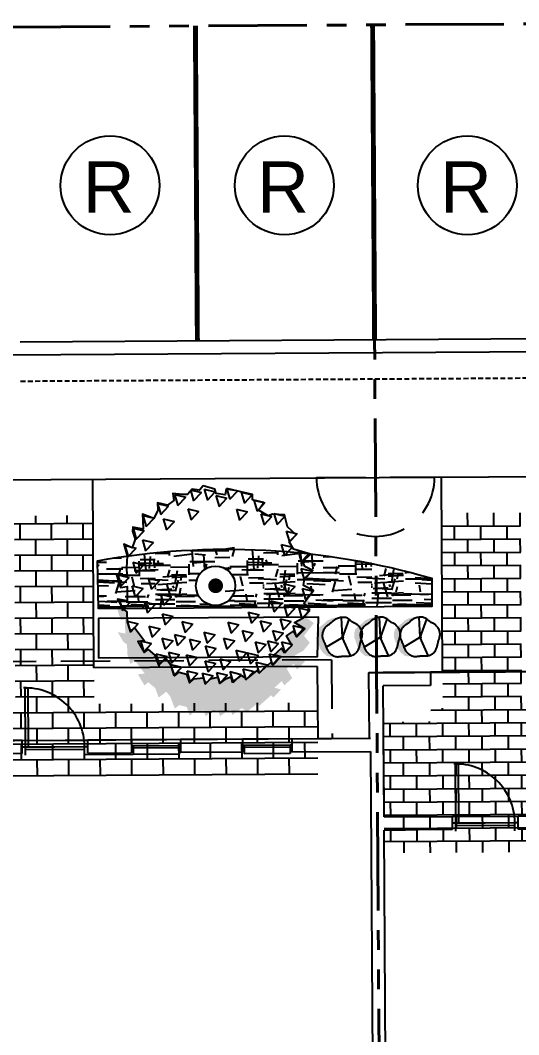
# Model space of a CAD drawing. Header units: feet. Extents: x 919634 to 928945, y 707022 to 708026.
# Drawn here: x 920290 to 920315.3, y 707227.4 to 707279 of the extents above; entities that cross this region are included whole.
import ezdxf
from ezdxf.enums import TextEntityAlignment as Align

# ---------------------------------------------------------------- set-up
doc = ezdxf.new("R2010")
doc.units = ezdxf.units.FT
doc.header["$LTSCALE"] = 20
doc.header["$MEASUREMENT"] = 0
for name, pattern in [('HIDDEN2', [0.1875, 0.125, -0.0625]), ('Site Plan$0$HIDDEN2', [0.1875, 0.125, -0.0625]), ('Site Plan$0$PHANTOM2', [1.25, 0.625, -0.125, 0.125, -0.125, 0.125, -0.125])]:
    doc.linetypes.add(name, pattern=pattern)
for name, color, linetype in [('-u-site-utility clear zone', 252, 'HIDDEN2'), ('-u-site-xref', 7, 'Continuous'), ('LP-ANNO-LABL-SHRB', 2, 'Continuous'), ('Site Plan$0$-u-site-bldg_interior', 252, 'Continuous'), ('Site Plan$0$-u-site-parking_overhang', 252, 'Site Plan$0$HIDDEN2'), ('Site Plan$0$A-SILL', 4, 'Continuous'), ('Site Plan$0$SP-BLDG-ROOF ABOVE', 4, 'Site Plan$0$HIDDEN2'), ('Site Plan$0$SP-LOT PAVERS', 254, 'Continuous'), ('Site Plan$0$SP-PARKING DESIGNATION', 254, 'Continuous'), ('x-Villa5-LP Block$0$L-002', 253, 'Continuous'), ('x-Villa5-LP Block$0$LK-SHRB-013M', 253, 'Continuous'), ('x-Villa5-LP Block$0$LK-SHRB-035M', 253, 'Continuous'), ('x-Villa5-LP Block$0$LK-SHRB-TRNK', 253, 'Continuous'), ('x-Villa5-LP Block$0$LK-TREE-013M', 253, 'Continuous'), ('x-Villa5-LP Block$0$LK-TREE-050M', 253, 'Continuous'), ('x-Villa5-LP Block$0$LK-TREE-TRNK', 253, 'Continuous'), ('x-Villa5-LP Block$0$LP-PATT-GRND', 253, 'Continuous'), ('x-Villa5-LP Block$0$LP-SHAR-BRDR-CONT', 253, 'Continuous'), ('x-Villa5-LP Block$0$LP-SHRB', 253, 'Continuous'), ('x-Villa5-LP Block$0$LP-TREE', 253, 'Continuous')]:
    doc.layers.add(name, color=color, linetype=linetype)
for name, color, linetype, lineweight in [('Site Plan$0$SP-CURB', 3, 'Continuous', 25), ('Site Plan$0$SP-LOT LINES', 252, 'Site Plan$0$PHANTOM2', 40), ('Site Plan$0$SP-PARKING-STRIPE', 252, 'Continuous', 25), ('Site Plan$0$SP-SIDEWALK', 2, 'Continuous', 25), ('SP-BUILDING-FOOTPRINT', 1, 'Continuous', 25)]:
    doc.layers.add(name, color=color, linetype=linetype, lineweight=lineweight)
for name, color, linetype, plot in [('x-Villa5-LP Block$0$-u-site-no_plot', 253, 'Continuous', False), ('x-Villa5-LP Block$0$LK-SHRB-SHAD', 253, 'Continuous', False), ('x-Villa5-LP Block$0$LK-TREE-SHAD', 253, 'Continuous', False)]:
    doc.layers.add(name, color=color, linetype=linetype, plot=plot)
doc.layers.get('-u-site-xref').off()
doc.styles.add('Site Plan$0$ARIAL', font='arial.ttf')

# ---------------------------------------------------------------- blocks, each defined once
blk = doc.blocks.new('Site Plan$0$DR1H902')
for p, q in [((-0.5, 0), (-0.5, 1)), ((-0.5, 1), (-0.45, 1)), ((-0.45, 0), (-0.45, 1)), ((-0.5, 0), (-0.45, 0))]:
    blk.add_line(p, q)
blk.add_arc((-0.5, 0), 1, 0, 91.707)
blk = doc.blocks.new('Site Plan$0$A$C4e4189c5')
at = {"layer": 'Site Plan$0$-u-site-bldg_interior'}
for p, q in [((-38, 4), (-40, 4)), ((-2, 5.5), (-38, 5.5)), ((-2, 4), (-38, 4)), ((-2, 4), (0, 4))]:
    blk.add_line(p, q, dxfattribs=at)
at = {"layer": 'Site Plan$0$-u-site-bldg_interior', "xscale": 35.99999999999999, "yscale": 35.99999999999999, "zscale": 95.99999999999997, "rotation": 179.9999999999935}
blk.add_blockref('Site Plan$0$DR1H902', (-20, 4), dxfattribs=at)
blk = doc.blocks.new('Site Plan')
at = {"layer": 'Site Plan$0$SP-LOT PAVERS', "extrusion": (-1.01273e-05, 0.001617, 0.999999)}
h = blk.add_hatch(dxfattribs=at)
h.set_pattern_fill('AR-B816', color=256, scale=0.083333, angle=-179.6414)
h.set_pattern_definition([(180.3586, (920343.3794, 707255.068), (0.004173, -0.666654), []), (270.3586, (920343.3794, 707255.068), (0.670827, -0.662481), [0.666667, -0.666667])])
h.paths.add_polyline_path([(920311.475, 707244.951), (920310.861, 707244.948), (920310.865, 707244.281), (920308.461, 707244.266), (920308.503, 707237.599), (920319.336, 707237.667), (920319.317, 707240.667), (920318.65, 707240.663), (920318.627, 707244.33), (920316.221, 707244.314), (920316.217, 707244.981), (920315.475, 707244.976), (920315.415, 707254.893), (920311.415, 707254.868)])
h = blk.add_hatch(dxfattribs=at)
h.set_pattern_fill('AR-B816', color=256, scale=0.1, angle=-179.6414)
h.set_pattern_definition([(180.3586, (920346.764, 707257.09), (0.005008, -0.799984), []), (270.3586, (920346.764, 707257.09), (0.804992, -0.794977), [0.8, -0.8])])
h.paths.add_polyline_path([(920289.009, 707241.478), (920293.788, 707241.508), (920305.131, 707241.579), (920305.108, 707245.246), (920293.765, 707245.175), (920293.705, 707254.758), (920289.705, 707254.732), (920289.765, 707245.15), (920288.986, 707245.145)])
at = {"layer": 'Site Plan$0$-u-site-bldg_interior', "extrusion": (-1.01273e-05, 0.001617, 0.999999)}
for p, q in [((920308.457, 707245.842, 0.045), (920307.73, 707245.837, 0.045)), ((920307.751, 707242.504, 0.05), (920307.73, 707245.837, 0.045)), ((920310.861, 707245.857, 0.045), (920308.457, 707245.842, 0.045)), ((920310.861, 707245.857, 0.045), (920310.865, 707245.19, 0.046)), ((920310.865, 707245.19, 0.046), (920308.461, 707245.175, 0.046)), ((920308.503, 707238.509, 0.057), (920308.461, 707245.175, 0.046)), ((920290.121, 707242.394, 0.05), (920287.145, 707242.375, 0.05)), ((920290.121, 707242.395, 0.05), (920293.454, 707242.415, 0.05)), ((920290.125, 707241.727, 0.051), (920290.121, 707242.394, 0.05)), ((920295.664, 707242.429, 0.05), (920293.454, 707242.415, 0.05)), ((920293.458, 707241.748, 0.051), (920293.454, 707242.415, 0.05)), ((920298.164, 707242.445, 0.05), (920295.664, 707242.429, 0.05)), ((920295.664, 707242.428, 0.05), (920295.668, 707241.762, 0.051)), ((920301.308, 707242.465, 0.05), (920298.164, 707242.445, 0.05)), ((920298.164, 707242.444, 0.05), (920298.168, 707241.777, 0.051)), ((920303.808, 707242.48, 0.05), (920301.308, 707242.465, 0.05)), ((920301.308, 707242.464, 0.05), (920301.312, 707241.797, 0.051)), ((920303.808, 707242.479, 0.05), (920303.812, 707241.813, 0.051)), ((920303.87, 707242.48, 0.05), (920307.813, 707242.504, 0.05)), ((920308.498, 707239.175, 0.056), (920308.478, 707242.509, 0.05)), ((920290.29, 707242.061, 0.051), (920290.123, 707242.06, 0.051)), ((920290.29, 707242.061, 0.051), (920293.29, 707242.08, 0.051)), ((920290.292, 707241.645, 0.051), (920290.29, 707242.061, 0.051)), ((920290.29, 707241.936, 0.051), (920293.29, 707241.955, 0.051)), ((920293.29, 707242.08, 0.051), (920293.456, 707242.081, 0.051)), ((920293.292, 707241.664, 0.051), (920293.29, 707242.08, 0.051)), ((920295.749, 707242.1, 0.051), (920295.666, 707242.099, 0.051)), ((920298.082, 707242.114, 0.051), (920295.749, 707242.1, 0.051)), ((920295.749, 707242.1, 0.051), (920295.752, 707241.679, 0.051)), ((920298.083, 707242.022, 0.051), (920295.75, 707242.007, 0.051)), ((920298.166, 707242.115, 0.051), (920298.082, 707242.114, 0.051)), ((920298.082, 707242.114, 0.051), (920298.085, 707241.694, 0.051)), ((920301.312, 707241.797, 0.051), (920298.168, 707241.777, 0.051)), ((920301.393, 707242.135, 0.051), (920301.31, 707242.134, 0.051)), ((920303.726, 707242.15, 0.051), (920301.393, 707242.135, 0.051)), ((920301.393, 707242.135, 0.051), (920301.396, 707241.714, 0.051)), ((920303.727, 707242.057, 0.051), (920301.394, 707242.042, 0.051)), ((920303.81, 707242.15, 0.051), (920303.726, 707242.15, 0.051)), ((920303.726, 707242.15, 0.051), (920303.729, 707241.729, 0.051)), ((920303.812, 707241.813, 0.051), (920307.815, 707241.838, 0.051)), ((920307.815, 707241.838, 0.051), (920308.056, 707203.422, 0.113)), ((920290.125, 707241.727, 0.051), (920287.149, 707241.708, 0.051)), ((920295.752, 707241.679, 0.051), (920293.292, 707241.664, 0.051)), ((920293.458, 707241.748, 0.051), (920295.668, 707241.762, 0.051)), ((920298.085, 707241.694, 0.051), (920295.752, 707241.679, 0.051)), ((920303.729, 707241.729, 0.051), (920301.396, 707241.714, 0.051)), ((920308.503, 707238.509, 0.057), (920311.974, 707238.53, 0.057)), ((920311.974, 707238.53, 0.057), (920315.307, 707238.551, 0.057)), ((920311.978, 707237.864, 0.058), (920311.974, 707238.53, 0.057)), ((920312.143, 707238.198, 0.057), (920311.976, 707238.197, 0.057)), ((920312.143, 707238.198, 0.057), (920315.143, 707238.217, 0.057)), ((920312.145, 707237.781, 0.058), (920312.143, 707238.198, 0.057)), ((920315.143, 707238.217, 0.057), (920315.309, 707238.218, 0.057)), ((920315.145, 707237.8, 0.058), (920315.143, 707238.217, 0.057)), ((920315.307, 707238.551, 0.057), (920320.219, 707238.582, 0.057)), ((920315.311, 707237.885, 0.058), (920315.307, 707238.551, 0.057)), ((920311.978, 707237.864, 0.058), (920308.507, 707237.842, 0.058)), ((920308.507, 707237.842, 0.058), (920309.59, 707237.849, 0.058)), ((920308.735, 707201.426, 0.117), (920308.507, 707237.842, 0.058)), ((920312.143, 707238.073, 0.057), (920315.143, 707238.092, 0.057)), ((920320.224, 707237.915, 0.058), (920315.311, 707237.885, 0.058))]:
    blk.add_line(p, q, dxfattribs=at)
at = {"layer": 'Site Plan$0$-u-site-parking_overhang', "ltscale": 0.1, "extrusion": (-1.01273e-05, 0.001617, 0.999999)}
blk.add_line((920290.03, 707260.653, 0.021), (920345.029, 707260.997, 0.021), dxfattribs=at)
at = {"layer": 'Site Plan$0$A-SILL', "extrusion": (-1.01273e-05, 0.001617, 0.999999)}
blk.add_line((920316.217, 707245.89, 0.045), (920310.861, 707245.857, 0.045), dxfattribs=at)
at = {"layer": 'Site Plan$0$SP-BLDG-ROOF ABOVE', "extrusion": (-1.01273e-05, 0.001617, 0.999999)}
for p, q in [((920305.832, 707246.493, 0.044), (920288.257, 707246.383, 0.044)), ((920305.832, 707246.492, 0.044), (920288.257, 707246.382, 0.044)), ((920305.832, 707246.493, 0.044), (920305.857, 707242.493, 0.05))]:
    blk.add_line(p, q, dxfattribs=at)
at = {"layer": 'Site Plan$0$SP-CURB'}
for p, q in [((920290.018, 707262.653), (920345.017, 707262.997)), ((920289.352, 707261.982), (920345.691, 707262.335))]:
    blk.add_line(p, q, dxfattribs=at)
at = {"layer": 'Site Plan$0$SP-LOT LINES', "ltscale": 0.4, "extrusion": (-1.01273e-05, 0.001617, 0.999999)}
for p, q in [((920249.585, 707278.391, -0.008), (920344.917, 707278.987, -0.008)), ((920307.917, 707278.756, -0.008), (920308.481, 707188.758, 0.137))]:
    blk.add_line(p, q, dxfattribs=at)
at = {"layer": 'Site Plan$0$SP-PARKING DESIGNATION'}
for centre in [(920294.582, 707270.598), (920303.436, 707270.598), (920312.728, 707270.598)]:
    blk.add_circle(centre, 2.511, dxfattribs=at)
at = {"layer": 'Site Plan$0$SP-PARKING-STRIPE', "const_width": 0.25}
for points in [[(920298.917, 707278.71), (920299.018, 707262.71)], [(920307.917, 707278.766), (920308.018, 707262.766)]]:
    blk.add_lwpolyline(points, dxfattribs=at)
at = {"layer": 'Site Plan$0$SP-SIDEWALK'}
blk.add_line((920244.059, 707255.355), (920586.236, 707257.5), dxfattribs=at)
at = {"layer": 'Site Plan$0$SP-SIDEWALK', "extrusion": (-1.01273e-05, 0.001617, 0.999999)}
for p, q in [((920249.729, 707255.391, 0.029), (920345.061, 707255.988, 0.029)), ((920311.475, 707245.861, 0.045), (920311.415, 707255.759, 0.029)), ((920293.765, 707246.084, 0.044), (920293.705, 707255.667, 0.029)), ((920305.108, 707246.155, 0.044), (920293.765, 707246.084, 0.044)), ((920305.108, 707246.155, 0.044), (920305.131, 707242.488, 0.05))]:
    blk.add_line(p, q, dxfattribs=at)
at = {"layer": 'Site Plan$0$-u-site-bldg_interior', "extrusion": (-1.01273e-05, 0.001617, 0.999999), "xscale": 0.08333333333333341, "yscale": 0.08333333333333341, "zscale": 0.08333333333333341, "rotation": 180.3586381331032}
for p in [(920290.121, 707241.485, 1134.166), (920311.974, 707237.623, 1134.251)]:
    blk.add_blockref('Site Plan$0$A$C4e4189c5', p, dxfattribs=at)
at = {"layer": 'Site Plan$0$SP-PARKING DESIGNATION', "style": 'Site Plan$0$ARIAL'}
for p in [(920294.514, 707269.219, 0), (920303.368, 707269.219, 0), (920312.66, 707269.219, 0)]:
    blk.add_text('R', height=2.6, dxfattribs=at).set_placement(p, align=Align.CENTER)
blk = doc.blocks.new('x-Villa5-LP Block$0$TREE-EVGR-001')
at = {"layer": 'x-Villa5-LP Block$0$LK-TREE-SHAD'}
blk.add_hatch(color=256, dxfattribs=at).paths.add_polyline_path([(0.109, -0.4758), (0.1079, -0.5039), (0.1722, -0.4845), (0.1683, -0.4622), (0.2405, -0.4622), (0.2327, -0.5), (0.2814, -0.4728), (0.297, -0.4533), (0.3476, -0.4513), (0.3963, -0.4359), (0.3769, -0.4143), (0.4451, -0.3637), (0.449, -0.3988), (0.5055, -0.3656), (0.4899, -0.3462), (0.5191, -0.3111), (0.5673, -0.2935), (0.5386, -0.2546), (0.562, -0.2351), (0.6244, -0.2118), (0.6068, -0.1884), (0.6166, -0.1514), (0.6614, -0.1358), (0.64, -0.1144), (0.6361, -0.0657), (0.6653, -0.054), (0.6419, -0.0287), (0.6322, 0.0083), (0.6653, 0.0181), (0.64, 0.0531), (0.6322, 0.0745), (0.6594, 0.0804), (0.6244, 0.1291), (0.6341, 0.1427), (0.6438, 0.1544), (0.601, 0.2089), (0.6127, 0.2187), (0.5601, 0.279), (0.5717, 0.2907), (0.5308, 0.3297), (0.5211, 0.2966), (0.4879, 0.3336), (0.5094, 0.3472), (0.4735, 0.3871), (0.4236, 0.3589), (0.4003, 0.3959), (0.4295, 0.4115), (0.3886, 0.4524), (0.3574, 0.3998), (0.334, 0.4446), (0.2931, 0.4777), (0.258, 0.4485), (0.1937, 0.4991), (0.1683, 0.4644), (0.1333, 0.4806), (0.0923, 0.4952), (0.0746, 0.4614), (0.091, 0.4485), (0.1261, 0.4777), (0.167, 0.4446), (0.1904, 0.3998), (0.2216, 0.4524), (0.2625, 0.4115), (0.2333, 0.3959), (0.2566, 0.3589), (0.3065, 0.3871), (0.3424, 0.3472), (0.3209, 0.3336), (0.3541, 0.2966), (0.3638, 0.3297), (0.4047, 0.2907), (0.3931, 0.279), (0.4457, 0.2187), (0.434, 0.2089), (0.4768, 0.1544), (0.4671, 0.1427), (0.4574, 0.1291), (0.4924, 0.0804), (0.4652, 0.0745), (0.473, 0.0531), (0.4983, 0.0181), (0.4652, 0.0083), (0.4749, -0.0287), (0.4983, -0.054), (0.4691, -0.0657), (0.473, -0.1144), (0.4944, -0.1358), (0.4496, -0.1514), (0.4398, -0.1884), (0.4574, -0.2118), (0.395, -0.2351), (0.3716, -0.2546), (0.4003, -0.2935), (0.3521, -0.3111), (0.3229, -0.3462), (0.3385, -0.3656), (0.282, -0.3988), (0.2781, -0.3637), (0.2099, -0.4143), (0.2293, -0.4359), (0.1806, -0.4513), (0.13, -0.4533), (0.1144, -0.4728)])
at = {"layer": 'x-Villa5-LP Block$0$LK-TREE-013M'}
for p, q in [((-0.1749, 0.4209), (-0.1609, 0.4775)), ((-0.1189, 0.4371), (-0.1609, 0.4775)), ((-0.0858, 0.4354), (-0.0718, 0.4921)), ((-0.0297, 0.4516), (-0.0718, 0.4921)), ((0.0161, 0.4409), (0.0301, 0.4975)), ((0.0721, 0.4571), (0.0301, 0.4975)), ((0.1143, 0.4227), (0.1284, 0.4793)), ((0.1704, 0.4389), (0.1284, 0.4793)), ((-0.2768, 0.3609), (-0.2628, 0.4175)), ((-0.2208, 0.3771), (-0.2628, 0.4175)), ((-0.1749, 0.4209), (-0.1189, 0.4371)), ((-0.0858, 0.4354), (-0.0297, 0.4516)), ((0.0161, 0.4409), (0.0721, 0.4571)), ((0.1143, 0.4227), (0.1704, 0.4389)), ((0.2053, 0.3918), (0.2193, 0.4484)), ((0.2614, 0.408), (0.2193, 0.4484)), ((-0.2768, 0.3609), (-0.2208, 0.3771)), ((-0.2077, 0.3354), (-0.1937, 0.3921)), ((-0.1516, 0.3516), (-0.1937, 0.3921)), ((-0.0076, 0.3482), (0.0065, 0.4048)), ((-0.0076, 0.3482), (0.0485, 0.3643)), ((0.0485, 0.3643), (0.0065, 0.4048)), ((0.1034, 0.3482), (0.1174, 0.4048)), ((0.1034, 0.3482), (0.1595, 0.3643)), ((0.1595, 0.3643), (0.1174, 0.4048)), ((0.1702, 0.3272), (0.1842, 0.3838)), ((0.2262, 0.3433), (0.1842, 0.3838)), ((0.2053, 0.3918), (0.2614, 0.408)), ((0.2872, 0.3336), (0.3012, 0.3902)), ((0.3432, 0.3498), (0.3012, 0.3902)), ((-0.366, 0.2991), (-0.352, 0.3557)), ((-0.366, 0.2991), (-0.3099, 0.3152)), ((-0.3099, 0.3152), (-0.352, 0.3557)), ((-0.2077, 0.3354), (-0.1516, 0.3516)), ((0.0779, 0.2809), (0.092, 0.3375)), ((0.134, 0.297), (0.092, 0.3375)), ((0.1702, 0.3272), (0.2262, 0.3433)), ((0.229, 0.2882), (0.243, 0.3448)), ((0.285, 0.3043), (0.243, 0.3448)), ((0.2824, 0.2625), (0.2964, 0.3191)), ((0.2872, 0.3336), (0.3432, 0.3498)), ((0.3384, 0.2786), (0.2964, 0.3191)), ((0.349, 0.27), (0.3631, 0.3266)), ((0.4051, 0.2861), (0.3631, 0.3266)), ((-0.3648, 0.2323), (-0.3507, 0.2889)), ((-0.3087, 0.2485), (-0.3507, 0.2889)), ((0.0779, 0.2809), (0.134, 0.297)), ((0.1798, 0.2263), (0.1939, 0.283)), ((0.2359, 0.2425), (0.1939, 0.283)), ((0.229, 0.2882), (0.285, 0.3043)), ((0.2824, 0.2625), (0.3384, 0.2786)), ((0.349, 0.27), (0.4051, 0.2861)), ((0.3909, 0.2027), (0.4049, 0.2593)), ((0.4469, 0.2189), (0.4049, 0.2593)), ((-0.4351, 0.1972), (-0.4211, 0.2539)), ((-0.4351, 0.1972), (-0.3791, 0.2134)), ((-0.3791, 0.2134), (-0.4211, 0.2539)), ((-0.3648, 0.2323), (-0.3087, 0.2485)), ((0.1362, 0.1645), (0.1502, 0.2211)), ((0.1922, 0.1807), (0.1502, 0.2211)), ((0.1798, 0.2263), (0.2359, 0.2425)), ((0.2872, 0.1991), (0.3012, 0.2557)), ((0.2872, 0.1991), (0.3432, 0.2152)), ((0.3432, 0.2152), (0.3012, 0.2557)), ((0.3428, 0.159), (0.3568, 0.2156)), ((0.3988, 0.1752), (0.3568, 0.2156)), ((0.3909, 0.2027), (0.4469, 0.2189)), ((-0.4769, 0.1331), (-0.4629, 0.1898)), ((-0.4209, 0.1493), (-0.4629, 0.1898)), ((-0.3896, 0.1081), (-0.3756, 0.1648)), ((-0.3336, 0.1243), (-0.3756, 0.1648)), ((0.1362, 0.1645), (0.1922, 0.1807)), ((0.229, 0.1336), (0.243, 0.1902)), ((0.285, 0.1498), (0.243, 0.1902)), ((0.329, 0.1009), (0.3431, 0.1575)), ((0.3428, 0.159), (0.3988, 0.1752)), ((0.3851, 0.117), (0.3431, 0.1575)), ((0.4236, 0.1354), (0.4377, 0.192)), ((0.4797, 0.1516), (0.4377, 0.192)), ((-0.497, 0.0591), (-0.4829, 0.1157)), ((-0.4409, 0.0752), (-0.4829, 0.1157)), ((-0.4769, 0.1331), (-0.4209, 0.1493)), ((-0.3896, 0.1081), (-0.3336, 0.1243)), ((0.1853, 0.0609), (0.1993, 0.1175)), ((0.2413, 0.077), (0.1993, 0.1175)), ((0.229, 0.1336), (0.285, 0.1498)), ((0.329, 0.1009), (0.3851, 0.117)), ((0.4236, 0.1354), (0.4797, 0.1516)), ((0.4382, 0.07), (0.4522, 0.1266)), ((0.4942, 0.0861), (0.4522, 0.1266)), ((-0.497, 0.0591), (-0.4409, 0.0752)), ((-0.4597, 0.0038), (-0.4457, 0.0604)), ((-0.4036, 0.0199), (-0.4457, 0.0604)), ((0.1853, 0.0609), (0.2413, 0.077)), ((0.2672, 0.0391), (0.2812, 0.0957)), ((0.2672, 0.0391), (0.3232, 0.0552)), ((0.3232, 0.0552), (0.2812, 0.0957)), ((0.3727, 0.0191), (0.3867, 0.0757)), ((0.4287, 0.0352), (0.3867, 0.0757)), ((0.4382, 0.07), (0.4942, 0.0861)), ((0.4418, 0.0009), (0.4559, 0.0575)), ((0.4979, 0.017), (0.4559, 0.0575)), ((-0.4933, -0.0555), (-0.4793, 0.0011)), ((-0.4373, -0.0393), (-0.4793, 0.0011)), ((-0.4597, 0.0038), (-0.4036, 0.0199)), ((0.3054, -0.0555), (0.3194, 0.0011)), ((0.3614, -0.0393), (0.3194, 0.0011)), ((0.3727, 0.0191), (0.4287, 0.0352)), ((0.4418, 0.0009), (0.4979, 0.017)), ((-0.4933, -0.0555), (-0.4373, -0.0393)), ((0.2362, -0.061), (0.2503, -0.0043)), ((0.2362, -0.061), (0.2923, -0.0448)), ((0.2923, -0.0448), (0.2503, -0.0043)), ((0.3054, -0.0555), (0.3614, -0.0393)), ((0.3818, -0.0573), (0.3958, -0.0007)), ((0.3818, -0.0573), (0.4378, -0.0412)), ((0.4378, -0.0412), (0.3958, -0.0007)), ((0.4455, -0.0719), (0.4595, -0.0152)), ((0.5015, -0.0557), (0.4595, -0.0152)), ((-0.4899, -0.1256), (-0.4759, -0.0689)), ((-0.4338, -0.1094), (-0.4759, -0.0689)), ((-0.3933, -0.1391), (-0.3792, -0.0825)), ((-0.3372, -0.123), (-0.3792, -0.0825)), ((0.2708, -0.1355), (0.2848, -0.0789)), ((0.3269, -0.1193), (0.2848, -0.0789)), ((0.3509, -0.1519), (0.3649, -0.0953)), ((0.4069, -0.1357), (0.3649, -0.0953)), ((0.4327, -0.1501), (0.4468, -0.0934)), ((0.4455, -0.0719), (0.5015, -0.0557)), ((0.4888, -0.1339), (0.4468, -0.0934)), ((-0.4899, -0.1256), (-0.4338, -0.1094)), ((-0.466, -0.2064), (-0.452, -0.1498)), ((-0.41, -0.1903), (-0.452, -0.1498)), ((-0.3933, -0.1391), (-0.3372, -0.123)), ((0.1817, -0.1737), (0.1957, -0.1171)), ((0.2377, -0.1575), (0.1957, -0.1171)), ((0.2708, -0.1355), (0.3269, -0.1193)), ((0.3509, -0.1519), (0.4069, -0.1357)), ((0.4327, -0.1501), (0.4888, -0.1339)), ((-0.466, -0.2064), (-0.41, -0.1903)), ((0.1817, -0.1737), (0.2377, -0.1575)), ((0.2471, -0.2119), (0.2612, -0.1553)), ((0.2471, -0.2119), (0.3032, -0.1957)), ((0.3032, -0.1957), (0.2612, -0.1553)), ((0.3363, -0.2428), (0.3503, -0.1862)), ((0.3923, -0.2266), (0.3503, -0.1862)), ((0.4, -0.2319), (0.414, -0.1753)), ((0.456, -0.2157), (0.414, -0.1753)), ((-0.4206, -0.2937), (-0.4065, -0.2371)), ((-0.3645, -0.2775), (-0.4065, -0.2371)), ((-0.3423, -0.2646), (-0.3283, -0.208)), ((-0.3423, -0.2646), (-0.2863, -0.2484)), ((-0.2863, -0.2484), (-0.3283, -0.208)), ((0.0416, -0.281), (0.0556, -0.2244)), ((0.0976, -0.2648), (0.0556, -0.2244)), ((0.1416, -0.2737), (0.1557, -0.2171)), ((0.1416, -0.2737), (0.1977, -0.2575)), ((0.1977, -0.2575), (0.1557, -0.2171)), ((0.2653, -0.2755), (0.2794, -0.2189)), ((0.3214, -0.2594), (0.2794, -0.2189)), ((0.3363, -0.2428), (0.3923, -0.2266)), ((0.3454, -0.3064), (0.3594, -0.2498)), ((0.4014, -0.2903), (0.3594, -0.2498)), ((0.4, -0.2319), (0.456, -0.2157)), ((-0.4206, -0.2937), (-0.3645, -0.2775)), ((-0.0403, -0.3428), (-0.0263, -0.2862)), ((0.0157, -0.3266), (-0.0263, -0.2862)), ((0.0416, -0.281), (0.0976, -0.2648)), ((0.0798, -0.3646), (0.0938, -0.308)), ((0.1358, -0.3485), (0.0938, -0.308)), ((0.2035, -0.341), (0.2175, -0.2844)), ((0.2595, -0.3248), (0.2175, -0.2844)), ((0.2653, -0.2755), (0.3214, -0.2594)), ((0.3454, -0.3064), (0.4014, -0.2903)), ((-0.3605, -0.3683), (-0.3465, -0.3116)), ((-0.3605, -0.3683), (-0.3045, -0.3521)), ((-0.3045, -0.3521), (-0.3465, -0.3116)), ((-0.2368, -0.3719), (-0.2228, -0.3153)), ((-0.2368, -0.3719), (-0.1808, -0.3557)), ((-0.1808, -0.3557), (-0.2228, -0.3153)), ((-0.0403, -0.3428), (0.0157, -0.3266)), ((0.0798, -0.3646), (0.1358, -0.3485)), ((0.2035, -0.341), (0.2595, -0.3248)), ((0.2781, -0.3846), (0.2921, -0.328)), ((0.3341, -0.3685), (0.2921, -0.328)), ((-0.2957, -0.4188), (-0.2817, -0.3621)), ((-0.2957, -0.4188), (-0.2397, -0.4026)), ((-0.2397, -0.4026), (-0.2817, -0.3621)), ((-0.2077, -0.461), (-0.1937, -0.4044)), ((-0.1516, -0.4448), (-0.1937, -0.4044)), ((-0.1222, -0.421), (-0.1082, -0.3644)), ((-0.1222, -0.421), (-0.0661, -0.4048)), ((-0.0661, -0.4048), (-0.1082, -0.3644)), ((-0.0021, -0.4264), (0.0119, -0.3698)), ((-0.0021, -0.4264), (0.0539, -0.4103)), ((0.0539, -0.4103), (0.0119, -0.3698)), ((0.178, -0.4519), (0.192, -0.3953)), ((0.2341, -0.4357), (0.192, -0.3953)), ((0.2781, -0.3846), (0.3341, -0.3685)), ((-0.2077, -0.461), (-0.1516, -0.4448)), ((-0.0585, -0.4974), (-0.0445, -0.4407)), ((-0.0025, -0.4812), (-0.0445, -0.4407)), ((0.067, -0.4919), (0.0811, -0.4353)), ((0.1231, -0.4757), (0.0811, -0.4353)), ((0.178, -0.4519), (0.2341, -0.4357)), ((-0.0585, -0.4974), (-0.0025, -0.4812)), ((0.067, -0.4919), (0.1231, -0.4757))]:
    blk.add_line(p, q, dxfattribs=at)
at = {"layer": 'x-Villa5-LP Block$0$LK-TREE-050M'}
for points in [[(0.3015, 0.3842), (0.2566, 0.3589), (0.2333, 0.3959), (0.2625, 0.4115), (0.2216, 0.4524), (0.1904, 0.3998), (0.167, 0.4446), (0.1261, 0.4777), (0.091, 0.4485), (0.0267, 0.4991), (0.0013, 0.4485), (-0.0337, 0.4524), (-0.0747, 0.4952), (-0.0961, 0.4543), (-0.1214, 0.4446), (-0.1585, 0.4835), (-0.1838, 0.3979), (-0.2208, 0.3764), (-0.2578, 0.4115), (-0.2988, 0.3686), (-0.3592, 0.3531), (-0.3631, 0.2927), (-0.3553, 0.2693), (-0.3845, 0.2206), (-0.4235, 0.2479), (-0.4371, 0.1914), (-0.4644, 0.1914), (-0.4839, 0.1096), (-0.4917, 0.057), (-0.4625, 0.0512), (-0.4703, 0.0064), (-0.4917, -0.0014), (-0.5092, -0.0599), (-0.4878, -0.0793), (-0.4936, -0.1163), (-0.4664, -0.1397), (-0.4664, -0.167), (-0.4722, -0.2157), (-0.4352, -0.2098), (-0.4118, -0.2429), (-0.4254, -0.2936), (-0.3865, -0.2916), (-0.3455, -0.3131), (-0.367, -0.3695), (-0.3358, -0.3695), (-0.291, -0.3676), (-0.3007, -0.4202), (-0.2812, -0.4221), (-0.2403, -0.4085), (-0.1955, -0.4241), (-0.215, -0.4669), (-0.1546, -0.4494), (-0.0941, -0.4533), (-0.0571, -0.4513), (-0.0591, -0.5039), (0.0052, -0.4845), (0.0013, -0.4513), (0.0735, -0.4513), (0.0657, -0.5), (0.1144, -0.4728), (0.13, -0.4533), (0.1806, -0.4513), (0.2235, -0.4377)], [(0.3989, -0.2916), (0.3716, -0.2546), (0.395, -0.2351), (0.4574, -0.2118), (0.4398, -0.1884), (0.4496, -0.1514), (0.4944, -0.1358), (0.473, -0.1144), (0.4691, -0.0657), (0.4983, -0.054), (0.4749, -0.0287), (0.4652, 0.0083), (0.4983, 0.0181), (0.473, 0.0531), (0.4652, 0.0745), (0.4924, 0.0804), (0.4574, 0.1291), (0.4671, 0.1427), (0.4768, 0.1544), (0.434, 0.2089), (0.4457, 0.2187), (0.3931, 0.279), (0.4047, 0.2907), (0.3638, 0.3297), (0.3541, 0.2966), (0.3209, 0.3336), (0.3424, 0.3472), (0.3073, 0.3862)], [(0.2274, -0.4338), (0.2099, -0.4143), (0.2781, -0.3637), (0.282, -0.3988), (0.3385, -0.3656), (0.3229, -0.3462), (0.3521, -0.3111), (0.4106, -0.2897)]]:
    blk.add_lwpolyline(points, dxfattribs=at)
at = {"layer": 'x-Villa5-LP Block$0$LK-TREE-TRNK', "const_width": 0.0375}
blk.add_lwpolyline([(-0.007, -0.0174, 1), (0.007, 0.0174, 1)], format="xyb", close=True, dxfattribs=at)
blk = doc.blocks.new('x-Villa5-LP Block$0$SHRUB-LRG-121')
at = {"layer": 'x-Villa5-LP Block$0$LK-SHRB-SHAD'}
blk.add_hatch(color=256, dxfattribs=at).paths.add_polyline_path([(0.207, 0.499), (0.295, 0.508), (0.412, 0.491), (0.524, 0.398), (0.6, 0.292), (0.643, 0.158), (0.699, -0.002), (0.704, -0.11), (0.678, -0.216), (0.611, -0.291), (0.475, -0.393), (0.41, -0.458), (0.291, -0.516), (0.168, -0.546), (0.088, -0.542), (0.064, -0.531), (0.153, -0.508), (0.239, -0.458), (0.315, -0.391), (0.418, -0.317), (0.503, -0.222), (0.539, -0.136), (0.539, -0.008), (0.505, 0.102), (0.464, 0.184), (0.431, 0.277), (0.367, 0.385), (0.289, 0.456), (0.241, 0.484)])
at = {"layer": 'x-Villa5-LP Block$0$LK-SHRB-013M'}
for p, q in [((-0.21, 0.481), (0.003, 0.005)), ((0.003, 0.005), (-0.183, -0.49)), ((0.024, 0.012), (0.439, 0.254))]:
    blk.add_line(p, q, dxfattribs=at)
at = {"layer": 'x-Villa5-LP Block$0$LK-SHRB-035M'}
blk.add_line((0.003, -0.004), (0.025, -0.54), dxfattribs=at)
blk.add_lwpolyline([(0.366, -0.351), (0.382, -0.34), (0.398, -0.328), (0.416, -0.314), (0.433, -0.3), (0.451, -0.284), (0.467, -0.267), (0.483, -0.248), (0.497, -0.228), (0.509, -0.206), (0.519, -0.182), (0.527, -0.157), (0.534, -0.132), (0.538, -0.106), (0.54, -0.081), (0.541, -0.056), (0.539, -0.031), (0.536, -0.008), (0.532, 0.014), (0.526, 0.034), (0.519, 0.054), (0.511, 0.073), (0.504, 0.09), (0.496, 0.107), (0.489, 0.122), (0.483, 0.137), (0.477, 0.151), (0.471, 0.164), (0.466, 0.177), (0.461, 0.19), (0.456, 0.204), (0.451, 0.217), (0.446, 0.232), (0.441, 0.247), (0.435, 0.263), (0.429, 0.28), (0.421, 0.297), (0.413, 0.315), (0.403, 0.333), (0.391, 0.352), (0.378, 0.371), (0.362, 0.39), (0.345, 0.409), (0.326, 0.427), (0.305, 0.444), (0.284, 0.46), (0.262, 0.474), (0.239, 0.486), (0.215, 0.495), (0.192, 0.502), (0.168, 0.506), (0.145, 0.507), (0.122, 0.507), (0.1, 0.506), (0.079, 0.504), (0.059, 0.502), (0.04, 0.499), (0.022, 0.498), (0.006, 0.496), (-0.009, 0.495), (-0.024, 0.494), (-0.039, 0.494), (-0.055, 0.494), (-0.071, 0.493), (-0.088, 0.494), (-0.107, 0.494), (-0.126, 0.494), (-0.147, 0.493), (-0.169, 0.492), (-0.191, 0.489), (-0.214, 0.486), (-0.236, 0.48), (-0.259, 0.473), (-0.281, 0.464), (-0.302, 0.453), (-0.323, 0.44), (-0.342, 0.426), (-0.361, 0.41), (-0.378, 0.392), (-0.393, 0.374), (-0.407, 0.355), (-0.419, 0.335), (-0.429, 0.314), (-0.438, 0.293), (-0.445, 0.272), (-0.452, 0.252), (-0.457, 0.232), (-0.462, 0.213), (-0.466, 0.195), (-0.469, 0.178), (-0.473, 0.163), (-0.477, 0.148), (-0.481, 0.133), (-0.485, 0.118), (-0.489, 0.102), (-0.494, 0.086), (-0.5, 0.068), (-0.506, 0.048), (-0.513, 0.027), (-0.519, 0.004), (-0.525, -0.02), (-0.529, -0.045), (-0.532, -0.07), (-0.533, -0.097), (-0.531, -0.123), (-0.525, -0.15), (-0.517, -0.177), (-0.507, -0.203), (-0.495, -0.228), (-0.481, -0.252), (-0.466, -0.274), (-0.45, -0.295), (-0.434, -0.313), (-0.418, -0.328), (-0.402, -0.341), (-0.386, -0.352), (-0.371, -0.362), (-0.356, -0.37), (-0.342, -0.377), (-0.328, -0.384), (-0.315, -0.39), (-0.303, -0.397), (-0.291, -0.403), (-0.28, -0.411), (-0.268, -0.418), (-0.257, -0.427), (-0.245, -0.436), (-0.233, -0.446), (-0.219, -0.457), (-0.205, -0.469), (-0.19, -0.482), (-0.173, -0.495), (-0.155, -0.507), (-0.136, -0.519), (-0.114, -0.529), (-0.092, -0.537), (-0.067, -0.542), (-0.04, -0.545), (-0.013, -0.545), (0.016, -0.542), (0.045, -0.538), (0.073, -0.532), (0.101, -0.524), (0.127, -0.515), (0.151, -0.506), (0.172, -0.496), (0.191, -0.486), (0.208, -0.475), (0.224, -0.465), (0.237, -0.455), (0.25, -0.444), (0.261, -0.434), (0.272, -0.425), (0.283, -0.416), (0.293, -0.407), (0.304, -0.398), (0.314, -0.389), (0.326, -0.38), (0.338, -0.371), (0.351, -0.361)], close=True, dxfattribs=at)
at = {"layer": 'x-Villa5-LP Block$0$LK-SHRB-TRNK', "const_width": 0.0469}
blk.add_lwpolyline([(-0.023, 0, 1), (0.023, 0, 1)], format="xyb", close=True, dxfattribs=at)
blk = doc.blocks.new('x-Villa5-LP Block', base_point=(60.568, 154.949, 0))
at = {"layer": 'x-Villa5-LP Block$0$LP-PATT-GRND'}
h = blk.add_hatch(dxfattribs=at)
h.set_pattern_fill('LFX-WAVE', color=256, scale=5.5, angle=90, pattern_type=2)
h.set_pattern_definition([(0, (922465.188, 708503.373), (5.5, 5.5), [1.045, -4.455]), (0, (922465.078, 708503.648), (5.5, 5.5), [1.1, -4.4]), (3.1798, (922465.24305, 708503.0979), (93.50000276485, 5.499950732795), [0.991529, -98.1611345]), (0, (922465.023, 708503.868), (5.5, 5.5), [1.155, -4.345]), (0, (922464.913, 708504.143), (5.5, 5.5), [1.265, -4.235]), (0, (922464.858, 708504.363), (5.5, 5.5), [1.375, -4.125]), (0, (922464.858, 708504.638), (5.5, 5.5), [1.375, -4.125]), (0, (922464.913, 708504.858), (5.5, 5.5), [1.32, -4.18]), (357.6141, (922464.96805, 708505.13291), (5.499999702583, 6.74526e-06), [1.321144, -130.793388]), (357.3974, (922465.07805, 708505.40791), (5.50000261092, -1.880106e-06), [1.2112485, -119.913684]), (2.7263, (922465.18805, 708505.62791), (110.000001622354, 5.4999780975), [1.156309, -114.474569]), (353.991, (922465.29805, 708506.0129), (54.99999862998, -5.49999624615), [1.050775, -104.0265765]), (353.6598, (922465.35305, 708506.2879), (5.50000173822, 1.63716e-06), [0.996094, -48.8085235]), (7.125, (922465.35305, 708508.2679), (38.50000208915, 5.4999905504), [0.8868475, -43.4555715]), (356.4237, (922465.40805, 708508.1029), (5.50000221566, 1.58436e-06), [0.881716, -87.2899885]), (180, (922466.343, 708507.773), (-5.5, -5.5), [0.88, -4.62]), (353.6598, (922465.40805, 708506.5629), (5.50000173822, 1.63716e-06), [0.996094, -48.8085235]), (356.6335, (922465.46305, 708506.8379), (5.49999794399, -3.77604e-06), [0.936617, -92.7250115]), (356.4237, (922465.51805, 708507.1129), (5.50000221566, 1.58436e-06), [0.881716, -87.2899885]), (0, (922465.518, 708507.388), (5.5, 5.5), [0.88, -4.62]), (183.3665, (922467.16805, 708503.3179), (-87.99999627083, -5.50006029845), [0.936617, -92.7250115]), (180, (922467.168, 708503.593), (-5.5, -5.5), [0.99, -4.51]), (180, (922467.168, 708503.868), (-5.5, -5.5), [0.99, -4.51]), (180, (922467.168, 708504.088), (-5.5, -5.5), [0.935, -4.565]), (183.3665, (922467.16805, 708504.3079), (-87.99999627083, -5.50006029845), [0.936617, -92.7250115]), (183.3665, (922467.16805, 708504.6379), (-87.99999627083, -5.50006029845), [0.936617, -92.7250115]), (180, (922467.168, 708504.858), (-5.5, -5.5), [0.88, -4.62]), (183.5763, (922467.16805, 708505.1329), (-82.50000359884, -5.49994894532), [0.881716, -87.2899885]), (180, (922467.168, 708505.408), (-5.5, -5.5), [0.825, -4.675]), (180, (922467.168, 708505.628), (-5.5, -5.5), [0.825, -4.675]), (180, (922467.168, 708505.958), (-5.5, -5.5), [0.825, -4.675]), (183.3665, (922467.16805, 708508.2679), (-87.99999627083, -5.50006029845), [0.936617, -92.7250115]), (180, (922467.168, 708508.048), (-5.5, -5.5), [0.77, -4.73]), (0, (922466.343, 708507.718), (5.5, 5.5), [0.825, -4.675]), (180, (922467.168, 708507.443), (-5.5, -5.5), [0.825, -4.675]), (355.9144, (922466.39805, 708507.1679), (5.50000162715, 1.2189e-06), [0.7719635, -76.424216]), (180, (922467.168, 708506.893), (-5.5, -5.5), [0.77, -4.73]), (0, (922466.453, 708506.563), (5.5, 5.5), [0.715, -4.785]), (180, (922467.168, 708506.288), (-5.5, -5.5), [0.77, -4.73]), (354.2894, (922464.69305, 708503.2629), (5.4999991128, 9.8306e-07), [0.5527445, -54.7215735]), (352.875, (922464.69305, 708503.5379), (5.5000008539, 2.93376e-06), [0.4434265, -43.8989925]), (0, (922464.693, 708503.758), (5.5, 5.5), [0.33, -5.17]), (0, (922464.693, 708503.978), (5.5, 5.5), [0.275, -5.225]), (0, (922464.693, 708508.213), (5.5, 5.5), [0.715, -4.785]), (180, (922465.463, 708507.938), (-5.5, -5.5), [0.77, -4.73]), (0, (922464.693, 708507.553), (5.5, 5.5), [0.825, -4.675]), (180, (922465.518, 708507.278), (-5.5, -5.5), [0.825, -4.675]), (0, (922464.693, 708507.003), (5.5, 5.5), [0.77, -4.73]), (184.0856, (922465.46305, 708506.7279), (-71.50000081958, -5.49997872795), [0.7719635, -76.424216]), (0, (922464.693, 708504.253), (5.5, 5.5), [0.22, -5.28]), (180, (922464.858, 708504.528), (-5.5, -5.5), [0.165, -5.335]), (0, (922464.693, 708504.748), (5.5, 5.5), [0.22, -5.28]), (0, (922464.693, 708505.023), (5.5, 5.5), [0.275, -5.225]), (184.7636, (922465.35305, 708506.4529), (-60.50000520476, -5.49995342964), [0.662288, -65.5664845]), (0, (922464.693, 708506.123), (5.5, 5.5), [0.605, -4.895]), (174.2894, (922465.24305, 708505.7929), (-5.4999991128, -9.8306e-07), [0.5527445, -54.7215735]), (0, (922464.693, 708505.518), (5.5, 5.5), [0.44, -5.06]), (180, (922465.078, 708505.243), (-5.5, -5.5), [0.385, -5.115]), (0, (922468.213, 708503.373), (5.5, 5.5), [0.99, -4.51]), (0, (922468.158, 708503.648), (5.5, 5.5), [0.99, -4.51]), (3.3665, (922468.32305, 708503.0979), (87.99999627083, 5.50006029845), [0.936617, -92.7250115]), (0, (922468.048, 708503.868), (5.5, 5.5), [1.1, -4.4]), (0, (922467.993, 708504.143), (5.5, 5.5), [1.21, -4.29]), (0, (922467.938, 708504.363), (5.5, 5.5), [1.265, -4.235]), (0, (922467.883, 708504.638), (5.5, 5.5), [1.375, -4.125]), (0, (922467.938, 708504.858), (5.5, 5.5), [1.32, -4.18]), (357.6141, (922467.99305, 708505.13291), (5.499999702583, 6.74526e-06), [1.321144, -130.793388]), (357.5104, (922468.04805, 708505.40791), (5.499999076286, -5.713687e-06), [1.2661935, -125.353316]), (2.7263, (922468.21305, 708505.62791), (110.000001622354, 5.4999780975), [1.156309, -114.474569]), (353.991, (922468.32305, 708506.0129), (54.99999862998, -5.49999624615), [1.050775, -104.0265765]), (353.991, (922468.32305, 708506.2879), (54.99999862998, -5.49999624615), [1.050775, -104.0265765]), (6.7098, (922468.37805, 708508.2679), (44.00000284278, 5.4999737359), [0.941446, -93.203385]), (356.6335, (922468.43305, 708508.1029), (5.49999794399, -3.77604e-06), [0.936617, -92.7250115]), (180, (922469.368, 708507.773), (-5.5, -5.5), [0.77, -4.73]), (353.991, (922468.37805, 708506.5629), (54.99999862998, -5.49999624615), [1.050775, -104.0265765]), (356.6335, (922468.48805, 708506.8379), (5.49999794399, -3.77604e-06), [0.936617, -92.7250115]), (356.6335, (922468.48805, 708507.1129), (5.49999794399, -3.77604e-06), [0.936617, -92.7250115]), (0, (922468.488, 708507.388), (5.5, 5.5), [0.935, -4.565]), (180, (922468.213, 708503.318), (-5.5, -5.5), [1.045, -4.455]), (183.1798, (922468.15805, 708503.6479), (-93.50000276485, -5.499950732795), [0.991529, -98.1611345]), (180, (922468.048, 708503.868), (-5.5, -5.5), [0.88, -4.62]), (176.1859, (922467.99305, 708504.0329), (-5.49999912986, 2.41573e-06), [0.8268315, -81.8562965]), (184.3987, (922467.88305, 708504.3629), (-65.99999894278, -5.49999095865), [0.717112, -70.9941155]), (180, (922467.883, 708504.638), (-5.5, -5.5), [0.715, -4.785]), (180, (922467.883, 708504.858), (-5.5, -5.5), [0.715, -4.785]), (180, (922467.938, 708505.133), (-5.5, -5.5), [0.77, -4.73]), (180, (922468.048, 708505.408), (-5.5, -5.5), [0.88, -4.62]), (183.3665, (922468.10305, 708505.6829), (-87.99999627083, -5.50006029845), [0.936617, -92.7250115]), (180, (922468.213, 708505.958), (-5.5, -5.5), [1.045, -4.455]), (182.6026, (922468.37805, 708508.32291), (-115.49999625768, -5.50007805598), [1.2112485, -119.913684]), (180, (922468.488, 708508.048), (-5.5, -5.5), [1.32, -4.18]), (0, (922467.168, 708507.718), (5.5, 5.5), [1.32, -4.18]), (177.6141, (922468.48805, 708507.38791), (-5.499999702583, -6.74526e-06), [1.321144, -130.793388]), (0, (922467.168, 708507.113), (5.5, 5.5), [1.265, -4.235]), (177.5104, (922468.43305, 708506.83791), (-5.499999076286, 5.713687e-06), [1.2661935, -125.353316]), (0, (922467.168, 708506.563), (5.5, 5.5), [1.21, -4.29]), (177.2737, (922468.32305, 708506.23291), (-5.499999204285, -2.70514e-07), [1.156309, -114.474569]), (90, (922470.193, 708502.933), (-5.5, 3e-16), [0, -5.5]), (90, (922470.193, 708508.323), (-5.5, 3e-16), [0, -5.5]), (0, (922469.203, 708503.263), (5.5, 5.5), [0.99, -4.51]), (0, (922469.203, 708503.538), (5.5, 5.5), [0.99, -4.51]), (0, (922469.203, 708503.758), (5.5, 5.5), [0.99, -4.51]), (4.0856, (922469.42305, 708506.0679), (71.50000081958, 5.49997872795), [0.7719635, -76.424216]), (356.9872, (922469.14805, 708504.0329), (5.500000985614, -3.3229e-07), [1.0464465, -103.5981925]), (0, (922469.203, 708504.253), (5.5, 5.5), [0.99, -4.51]), (180, (922470.193, 708504.528), (-5.5, -5.5), [0.935, -4.565]), (0, (922469.313, 708505.023), (5.5, 5.5), [0.88, -4.62]), (356.6335, (922469.25805, 708504.8029), (5.49999794399, -3.77604e-06), [0.936617, -92.7250115]), (180, (922470.193, 708505.243), (-5.5, -5.5), [0.88, -4.62]), (356.1859, (922469.36805, 708505.5729), (5.49999912986, -2.41573e-06), [0.8268315, -81.8562965]), (180, (922470.193, 708505.848), (-5.5, -5.5), [0.825, -4.675]), (184.0856, (922470.19305, 708506.3979), (-71.50000081958, -5.49997872795), [0.7719635, -76.424216]), (180, (922470.193, 708506.673), (-5.5, -5.5), [0.715, -4.785]), (4.0856, (922469.42305, 708506.9479), (71.50000081958, 5.49997872795), [0.7719635, -76.424216]), (180, (922470.193, 708507.278), (-5.5, -5.5), [0.77, -4.73]), (355.9144, (922469.42305, 708507.6079), (5.50000162715, 1.2189e-06), [0.7719635, -76.424216]), (183.8141, (922470.19305, 708507.9379), (-76.99999637795, -5.50003368186), [0.8268315, -81.8562965]), (356.4237, (922469.31305, 708508.2679), (5.50000221566, 1.58436e-06), [0.881716, -87.2899885]), (107.1027, (922468.32305, 708502.9879), (-5.49998942995, 16.50000418552), [0.7480825, -74.060008]), (106.6992, (922468.10305, 708503.7029), (-5.49998962745, 16.50000502228), [0.5742165, -56.8474665]), (90, (922467.938, 708504.253), (-5.5, 5.5), [0.275, -5.225]), (104.0362, (922467.938, 708504.5279), (-5.4999893155, 16.500003003), [0.2267705, -22.4503125]), (71.5651, (922467.883, 708504.748), (-6.426e-06, 5.4999988518), [0.1739265, -17.2186025]), (90, (922467.938, 708504.913), (-5.5, 5.5), [0.165, -5.335]), (66.8014, (922467.93805, 708505.0779), (11.00000728896, 27.49999851867), [0.418869, -41.4678825]), (73.3008, (922468.10305, 708505.4629), (10.99996868708, 38.50001030326), [0.5742165, -56.8474665]), (74.0546, (922468.26805, 708506.0129), (5.49999939113, 22.0000006966), [0.4004055, -39.6401995]), (90, (922468.378, 708506.398), (-5.5, 5.5), [0.165, -5.335]), (80.5377, (922468.37805, 708506.5629), (-2.1318e-06, 5.5000004247), [0.6691025, -32.7860885]), (90, (922468.488, 708507.223), (-5.5, 5.5), [0.55, -4.95]), (99.4623, (922468.48805, 708507.7729), (-5.4999897656, 27.5000042553), [0.334554, -33.1206425]), (105.9454, (922468.43305, 708508.1029), (-5.50000353055, 16.49999910197), [0.4004055, -39.6401995]), (97.125, (922469.25805, 708502.9879), (-5.4999905504, 38.50000208915), [0.4434265, -43.8989925]), (95.7106, (922469.20305, 708503.4279), (-5.50000723066, 49.49999682923), [0.5527445, -54.7215735]), (81.2538, (922469.14805, 708503.9779), (5.50002308382, 38.49999634996), [0.7234095, -71.6177935]), (83.6598, (922469.25805, 708504.6929), (-1.63716e-06, 5.50000173822), [0.996094, -48.8085235]), (84.8056, (922469.36805, 708505.6829), (-4.26878e-06, 5.49999899555), [0.607497, -60.1419885]), (71.5651, (922469.423, 708506.288), (-6.426e-06, 5.4999988518), [0.1739265, -17.2186025]), (90, (922469.478, 708506.453), (-5.5, 5.5), [0.33, -5.17]), (95.1944, (922469.47805, 708506.7829), (-5.49997373585, 55.00000368525), [0.607497, -60.1419885]), (95.1944, (922469.42305, 708507.3879), (-5.49997373585, 55.00000368525), [0.607497, -60.1419885]), (102.5288, (922469.36805, 708507.9929), (-5.49999617054, 22.0000026316), [0.5070725, -50.2004195]), (94.0856, (922466.23305, 708502.9879), (-5.49997872795, 71.50000081958), [0.7719635, -76.424216]), (86.6335, (922466.17805, 708503.7579), (3.77604e-06, 5.49999794399), [0.936617, -92.7250115]), (83.2902, (922466.23305, 708504.6929), (5.49996634684, 49.50000548763), [0.941446, -93.203385]), (78.6901, (922466.343, 708505.6279), (-2.0386e-06, 5.5000016033), [0.280445, -27.7641595]), (90, (922466.398, 708505.903), (-5.5, 5.5), [0.385, -5.115]), (78.6901, (922466.398, 708506.2879), (-2.0386e-06, 5.5000016033), [0.280445, -27.7641595]), (98.1301, (922466.45305, 708506.5629), (-5.499996457, 32.99999877054), [0.3889105, -38.5019635]), (95.1944, (922466.39805, 708506.9479), (-5.49997373585, 55.00000368525), [0.607497, -60.1419885]), (95.1944, (922466.34305, 708507.5529), (-5.49997373585, 55.00000368525), [0.607497, -60.1419885]), (99.4623, (922466.28805, 708508.1579), (-5.4999897656, 27.5000042553), [0.334554, -33.1206425]), (109.9831, (922465.29805, 708502.9879), (-16.49999699698, 44.00000362348), [0.6437585, -63.7320915]), (106.6992, (922465.07805, 708503.5929), (-5.49998962745, 16.50000502228), [0.5742165, -56.8474665]), (90, (922464.913, 708504.143), (-5.5, 5.5), [0.275, -5.225]), (116.5651, (922464.913, 708504.418), (-5.5000072017, 5.4999953687), [0.1229855, -12.1753885]), (75.9638, (922464.858, 708504.5279), (-5.5066e-06, 5.5000031673), [0.2267705, -22.4503125]), (75.9638, (922464.913, 708504.7479), (-5.5066e-06, 5.5000031673), [0.2267705, -22.4503125]), (74.0546, (922464.96805, 708504.9679), (5.49999939113, 22.0000006966), [0.4004055, -39.6401995]), (73.3008, (922465.07805, 708505.3529), (10.99996868708, 38.50001030326), [0.5742165, -56.8474665]), (74.0546, (922465.24305, 708505.9029), (5.49999939113, 22.0000006966), [0.4004055, -39.6401995]), (71.5651, (922465.353, 708506.288), (-6.426e-06, 5.4999988518), [0.1739265, -17.2186025]), (79.6952, (922465.40805, 708506.4529), (5.49997181545, 33.00000528466), [0.6149165, -60.876948]), (90, (922465.518, 708507.058), (-5.5, 5.5), [0.66, -4.84]), (104.0362, (922465.518, 708507.7179), (-5.4999893155, 16.500003003), [0.2267705, -22.4503125]), (106.6992, (922465.46305, 708507.9379), (-5.49998962745, 16.50000502228), [0.5742165, -56.8474665])])
edge = h.paths.add_edge_path()
edge.add_line((111.673, 161.53), (111.703, 159.089))
edge.add_arc((105.353, 195.829), 37.284, 253.4638, 279.8064, ccw=False)
edge.add_line((94.741, 160.087), (94.741, 161.53))
edge.add_line((94.741, 161.53), (111.673, 161.53))
edge = h.paths.add_edge_path(flags=16)
edge.add_arc((105.719, 160.401), 1, 0, 360)
at = {"layer": 'x-Villa5-LP Block$0$-u-site-no_plot'}
blk.add_line((155.901, 154.949, 0), (60.568, 154.95, 0), dxfattribs=at)
at = {"layer": 'x-Villa5-LP Block$0$L-002'}
blk.add_lwpolyline([(111.673, 161.53), (111.703, 159.089, -0.11545), (94.741, 160.087), (94.741, 161.53)], format="xyb", close=True, dxfattribs=at)
at = {"layer": 'x-Villa5-LP Block$0$LP-SHAR-BRDR-CONT', "elevation": 0}
blk.add_lwpolyline([(100.507, 162.033), (100.507, 162.033), (100.507, 162.033), (111.685, 162.028), (111.685, 164.03), (100.566, 164.032)], close=True, dxfattribs=at)
at = {"layer": 'x-Villa5-LP Block$0$LP-TREE'}
blk.add_circle((105.719, 160.401, 0), 1, dxfattribs=at)
at = {"layer": 'x-Villa5-LP Block$0$LP-SHRB', "xscale": 1.896938157072053, "yscale": 1.896938157072053, "zscale": 3.319641774876093}
for p in [(95.347, 163.093, 0), (97.363, 163.081, 0), (99.294, 163.081, 0)]:
    blk.add_blockref('x-Villa5-LP Block$0$SHRUB-LRG-121', p, dxfattribs=at)
at = {"layer": 'x-Villa5-LP Block$0$LP-TREE', "xscale": 9.969515389928135, "yscale": 9.969515389928135, "zscale": 9.733612224634927, "rotation": 90}
blk.add_blockref('x-Villa5-LP Block$0$TREE-EVGR-001', (105.719, 160.401, 0), dxfattribs=at)
blk = doc.blocks.new('A$C2b7dc3a7')
at = {"layer": '-u-site-utility clear zone'}
blk.add_lwpolyline([(-3, 0), (3, 0.008)], dxfattribs=at)
blk.add_arc((0, 0), 3, 179.8546, 0.1454, dxfattribs=at)

msp = doc.modelspace()

# ---------------------------------------------------------------- block references
at = {"layer": '-u-site-xref'}
msp.add_blockref('Site Plan', (0, 0), dxfattribs=at)

# ---------------------------------------------------------------- next in the draw order: linework, layer by layer
at = {"layer": 'SP-BUILDING-FOOTPRINT', "elevation": 0.084}
msp.add_lwpolyline([(920287.145, 707242.375), (920307.751, 707242.504), (920307.73, 707245.837), (920319.29, 707245.91), (920319.336, 707238.577), (920326.169, 707238.619), (920326.125, 707245.702), (920337.885, 707245.776), (920337.881, 707246.443), (920344.453, 707246.485), (920344.516, 707236.484), (920345.183, 707236.488), (920345.392, 707202.989)], dxfattribs=at)

# ---------------------------------------------------------------- next in the draw order: block references
at = {"layer": '-u-site-xref', "extrusion": (-9.72021e-05, -3.0257e-07, 1), "rotation": 180.3585587429245}
msp.add_blockref('x-Villa5-LP Block', (920345.056, 707255.988, -89.645), dxfattribs=at)
at = {"layer": 'LP-ANNO-LABL-SHRB'}
msp.add_blockref('A$C2b7dc3a7', (920308.061, 707255.762, 0.029), dxfattribs=at)

doc.saveas('drawing.dxf')
